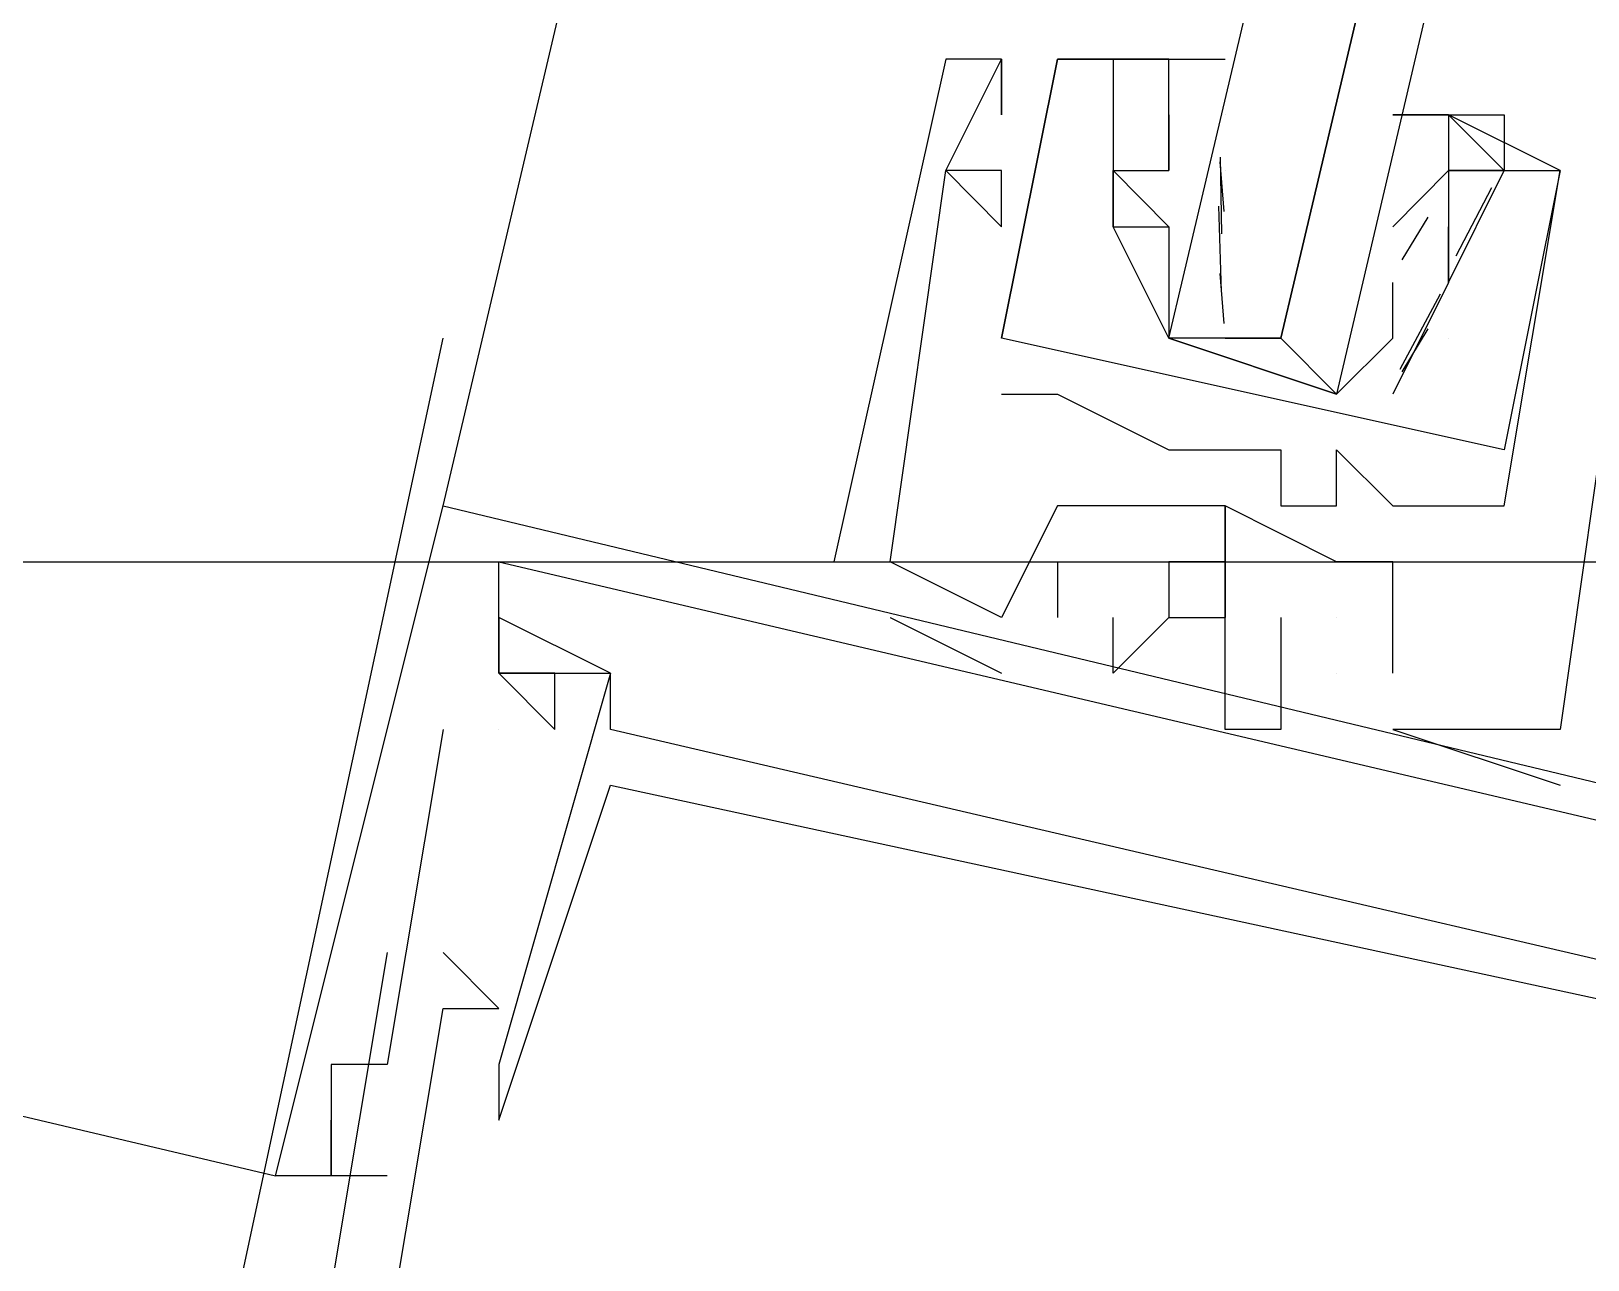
# Model space of a CAD drawing. Header units: feet. Extents: x -84 to 198, y -22 to 181.
# Drawn here: x 119.0217 to 119.3933, y 41.2377 to 41.5311 of the extents above; entities that cross this region are included whole.
import ezdxf

# ---------------------------------------------------------------- set-up
doc = ezdxf.new("R2010")
doc.units = ezdxf.units.FT
doc.layers.add('A-AREA-UNIDAD', color=30, linetype='CONTINUOUS')
doc.layers.add('A-LINEA', color=7, linetype='CONTINUOUS')

msp = doc.modelspace()

# ---------------------------------------------------------------- linework, layer by layer
at = {"layer": 'A-AREA-UNIDAD'}
msp.add_lwpolyline([(73.792, 68.16), (85.6, 65.3689), (85.6, 64.32), (84.608, 60.16), (88.448, 59.2889), (88.48, 59.04), (98.72, 56.64), (98.752, 55.36), (96.16, 44.1956), (102.08, 42.8089), (103.008, 42.8089), (105.232, 42.2756), (105.712, 44.2844), (106, 44.32), (106.352, 45.4044), (106.32, 44.32), (118.96, 41.4044), (119.808, 41.4044), (119.84, 40.32), (119.392, 38.56), (124.512, 37.3156)], dxfattribs=at)
at = {"layer": 'A-LINEA'}
for p, q in [((119.12, 41.4178), (120.88, 48.8978)), ((106.2933, 44.2844), (119.08, 41.2578)), ((119.24, 41.5244), (119.24, 41.5244)), ((119.24, 41.5244), (119.24, 41.5244)), ((119.24, 41.5244), (119.24, 41.5244)), ((119.24, 41.5244), (119.24, 41.5244)), ((119.24, 41.5244), (119.24, 41.5244)), ((119.24, 41.5244), (119.24, 41.5244)), ((119.2533, 41.5244), (119.2533, 41.5244)), ((119.2533, 41.5244), (119.2533, 41.5244)), ((119.2533, 41.5244), (119.2533, 41.5244)), ((119.2533, 41.5244), (119.2533, 41.5244)), ((119.2533, 41.5244), (119.2533, 41.5244)), ((119.2533, 41.5244), (119.2533, 41.5244)), ((119.2533, 41.5244), (119.2533, 41.5244)), ((119.2533, 41.5244), (119.2533, 41.5244)), ((119.2533, 41.5244), (119.2533, 41.5244)), ((119.2533, 41.5244), (119.2533, 41.5244)), ((119.2533, 41.5244), (119.2533, 41.5244)), ((119.2533, 41.5244), (119.2533, 41.5244)), ((119.2667, 41.5244), (119.2667, 41.5244)), ((119.2667, 41.5244), (119.2667, 41.5244)), ((119.2667, 41.5244), (119.2667, 41.5244)), ((119.2667, 41.5244), (119.2667, 41.5244)), ((119.2667, 41.5244), (119.2667, 41.5244)), ((119.2667, 41.5244), (119.2667, 41.5244)), ((119.2667, 41.5244), (119.2667, 41.5244)), ((119.2667, 41.5244), (119.2667, 41.5244)), ((119.28, 41.5244), (119.28, 41.5244)), ((119.28, 41.5244), (119.28, 41.5244)), ((119.28, 41.5244), (119.28, 41.5244)), ((119.28, 41.5244), (119.28, 41.5244)), ((119.2933, 41.5244), (119.2933, 41.5244)), ((119.2933, 41.5244), (119.2933, 41.5244)), ((119.2933, 41.5244), (119.2933, 41.5244)), ((119.2933, 41.5244), (119.2933, 41.5244)), ((119.2533, 41.5111), (119.2533, 41.5111)), ((119.2533, 41.5111), (119.2533, 41.5111)), ((119.2533, 41.5111), (119.2533, 41.5111)), ((119.2533, 41.5111), (119.2533, 41.5111)), ((119.2533, 41.5111), (119.2533, 41.5111)), ((119.2533, 41.5111), (119.2533, 41.5111)), ((119.2933, 41.5111), (119.2933, 41.5111)), ((119.2933, 41.5111), (119.2933, 41.4978)), ((119.2933, 41.5111), (119.2933, 41.5111)), ((119.2933, 41.5111), (119.2933, 41.5111)), ((119.2933, 41.5111), (119.2933, 41.4978)), ((119.2933, 41.5111), (119.2933, 41.5111)), ((119.3067, 41.5111), (119.3067, 41.5111)), ((119.3067, 41.5111), (119.3067, 41.5111)), ((119.36, 41.5111), (119.36, 41.5111)), ((119.36, 41.5111), (119.36, 41.5111)), ((119.36, 41.5111), (119.36, 41.5111)), ((119.36, 41.5111), (119.36, 41.5111)), ((119.3059, 41.4827), (119.3056, 41.501)), ((119.3059, 41.4827), (119.3056, 41.501)), ((119.24, 41.4978), (119.24, 41.4978)), ((119.24, 41.4978), (119.24, 41.4978)), ((119.24, 41.4978), (119.24, 41.4978)), ((119.24, 41.4978), (119.24, 41.4978)), ((119.24, 41.4978), (119.24, 41.4978)), ((119.24, 41.4978), (119.24, 41.4978)), ((119.24, 41.4978), (119.24, 41.4978)), ((119.24, 41.4978), (119.24, 41.4978)), ((119.24, 41.4978), (119.24, 41.4978)), ((119.24, 41.4978), (119.24, 41.4978)), ((119.24, 41.4978), (119.24, 41.4978)), ((119.24, 41.4978), (119.24, 41.4978)), ((119.2533, 41.4978), (119.2533, 41.4978)), ((119.2533, 41.4978), (119.2533, 41.4978)), ((119.2533, 41.4978), (119.2533, 41.4978)), ((119.2533, 41.4978), (119.2533, 41.4978)), ((119.2533, 41.4978), (119.2533, 41.4978)), ((119.2533, 41.4978), (119.2533, 41.4978)), ((119.28, 41.4978), (119.28, 41.4978)), ((119.28, 41.4978), (119.28, 41.4978)), ((119.28, 41.4978), (119.28, 41.4978)), ((119.28, 41.4978), (119.28, 41.4978)), ((119.2933, 41.4978), (119.2933, 41.4978)), ((119.2933, 41.4978), (119.2933, 41.4978)), ((119.2933, 41.4978), (119.2933, 41.4978)), ((119.2933, 41.4978), (119.2933, 41.4978)), ((119.3065, 41.488), (119.3055, 41.4999)), ((119.3065, 41.488), (119.3055, 41.4999)), ((119.3067, 41.4978), (119.3067, 41.4978)), ((119.3067, 41.4978), (119.3067, 41.4978)), ((119.3467, 41.4844), (119.36, 41.4978)), ((119.3467, 41.4844), (119.36, 41.4978)), ((119.36, 41.4978), (119.36, 41.4978)), ((119.36, 41.4978), (119.36, 41.4978)), ((119.36, 41.4978), (119.36, 41.4978)), ((119.36, 41.4978), (119.36, 41.4978)), ((119.36, 41.4978), (119.36, 41.4978)), ((119.36, 41.4978), (119.36, 41.4978)), ((119.3733, 41.4978), (119.3733, 41.4978)), ((119.3733, 41.4978), (119.3733, 41.4978)), ((119.3733, 41.4978), (119.3733, 41.4978)), ((119.3733, 41.4978), (119.3733, 41.4978)), ((119.3867, 41.4978), (119.3867, 41.4978)), ((119.3867, 41.4978), (119.3867, 41.4978)), ((119.3867, 41.4978), (119.3867, 41.4978)), ((119.3867, 41.4978), (119.3867, 41.4978)), ((119.3867, 41.4978), (119.3867, 41.4978)), ((119.3867, 41.4978), (119.3867, 41.4978)), ((119.3867, 41.4978), (119.3867, 41.4978)), ((119.3867, 41.4978), (119.3867, 41.4978)), ((119.3703, 41.4937), (119.3618, 41.4774)), ((119.3703, 41.4937), (119.3618, 41.4774)), ((119.3058, 41.4689), (119.3052, 41.4893)), ((119.3058, 41.4689), (119.3052, 41.4893)), ((119.3551, 41.4867), (119.3489, 41.4765)), ((119.3551, 41.4867), (119.3489, 41.4765)), ((119.2533, 41.4844), (119.2533, 41.4844)), ((119.2533, 41.4844), (119.2533, 41.4844)), ((119.2533, 41.4844), (119.2533, 41.4844)), ((119.2533, 41.4844), (119.2533, 41.4844)), ((119.2533, 41.4844), (119.2533, 41.4844)), ((119.2533, 41.4844), (119.2533, 41.4844)), ((119.28, 41.4844), (119.28, 41.4844)), ((119.28, 41.4844), (119.28, 41.4844)), ((119.28, 41.4844), (119.28, 41.4844)), ((119.28, 41.4844), (119.28, 41.4844)), ((119.3467, 41.4844), (119.3467, 41.4844)), ((119.3467, 41.4844), (119.3467, 41.4844)), ((119.36, 41.4844), (119.36, 41.4844)), ((119.36, 41.4844), (119.36, 41.4844)), ((119.36, 41.4844), (119.36, 41.4844)), ((119.36, 41.4844), (119.36, 41.4844)), ((119.36, 41.4844), (119.36, 41.4844)), ((119.36, 41.4844), (119.36, 41.4844)), ((119.36, 41.4844), (119.36, 41.4844)), ((119.36, 41.4844), (119.36, 41.4844)), ((119.2933, 41.4711), (119.2933, 41.4711)), ((119.2933, 41.4711), (119.2933, 41.4711)), ((119.3065, 41.4613), (119.3055, 41.4732)), ((119.3065, 41.4613), (119.3055, 41.4732)), ((119.36, 41.4711), (119.36, 41.4711)), ((119.36, 41.4711), (119.36, 41.4711)), ((119.36, 41.4711), (119.36, 41.4711)), ((119.36, 41.4711), (119.36, 41.4711)), ((119.36, 41.4711), (119.36, 41.4711)), ((119.36, 41.4711), (119.36, 41.4711)), ((119.36, 41.4711), (119.36, 41.4711)), ((119.36, 41.4711), (119.36, 41.4711)), ((119.36, 41.4711), (119.36, 41.4711)), ((119.36, 41.4711), (119.36, 41.4711)), ((119.36, 41.4711), (119.36, 41.4711)), ((119.36, 41.4711), (119.36, 41.4711)), ((119.358, 41.4683), (119.3484, 41.4503)), ((119.358, 41.4683), (119.3484, 41.4503)), ((119.3551, 41.46), (119.3489, 41.4498)), ((119.3551, 41.46), (119.3489, 41.4498)), ((119.04, 41.0844), (119.12, 41.4578)), ((119.04, 41.0844), (119.12, 41.4578)), ((119.2533, 41.4578), (119.2533, 41.4578)), ((119.2533, 41.4578), (119.2533, 41.4578)), ((119.2533, 41.4578), (119.2533, 41.4578)), ((119.2533, 41.4578), (119.2533, 41.4578)), ((119.2533, 41.4578), (119.2533, 41.4578)), ((119.2533, 41.4578), (119.2533, 41.4578)), ((119.2533, 41.4578), (119.2533, 41.4578)), ((119.2533, 41.4578), (119.2533, 41.4578)), ((119.3067, 41.4578), (119.32, 41.4578)), ((119.3067, 41.4578), (119.32, 41.4578)), ((119.3467, 41.4578), (119.3467, 41.4578)), ((119.3467, 41.4578), (119.3467, 41.4578)), ((119.36, 41.4578), (119.36, 41.4578)), ((119.36, 41.4578), (119.36, 41.4578)), ((119.36, 41.4578), (119.36, 41.4578)), ((119.36, 41.4578), (119.36, 41.4578)), ((119.36, 41.4578), (119.36, 41.4578)), ((119.36, 41.4578), (119.36, 41.4578)), ((119.36, 41.4578), (119.36, 41.4578)), ((119.36, 41.4578), (119.36, 41.4578)), ((119.2533, 41.4444), (119.2533, 41.4444)), ((119.2533, 41.4444), (119.2533, 41.4444)), ((119.2533, 41.4444), (119.2533, 41.4444)), ((119.2533, 41.4444), (119.2533, 41.4444)), ((119.2667, 41.4444), (119.2667, 41.4444)), ((119.2667, 41.4444), (119.2667, 41.4444)), ((119.2667, 41.4444), (119.2667, 41.4444)), ((119.2667, 41.4444), (119.2667, 41.4444)), ((119.2933, 41.4311), (119.2933, 41.4311)), ((119.2933, 41.4311), (119.2933, 41.4311)), ((119.2933, 41.4311), (119.2933, 41.4311)), ((119.2933, 41.4311), (119.2933, 41.4311)), ((119.32, 41.4311), (119.32, 41.4311)), ((119.32, 41.4311), (119.32, 41.4311)), ((119.32, 41.4311), (119.32, 41.4311)), ((119.32, 41.4311), (119.32, 41.4311)), ((119.3333, 41.4311), (119.3333, 41.4311)), ((119.3333, 41.4311), (119.3333, 41.4311)), ((119.3333, 41.4311), (119.3333, 41.4311)), ((119.3333, 41.4311), (119.3333, 41.4311)), ((119.12, 41.4178), (119.12, 41.4178)), ((119.12, 41.4178), (119.12, 41.4178)), ((119.12, 41.4178), (119.12, 41.4178)), ((119.12, 41.4178), (119.12, 41.4178)), ((119.12, 41.4178), (119.12, 41.4178)), ((119.12, 41.4178), (119.12, 41.4178)), ((119.2667, 41.4178), (119.2667, 41.4178)), ((119.2667, 41.4178), (119.2667, 41.4178)), ((119.2667, 41.4178), (119.2667, 41.4178)), ((119.2667, 41.4178), (119.2667, 41.4178)), ((119.2667, 41.4178), (119.2667, 41.4178)), ((119.2667, 41.4178), (119.2667, 41.4178)), ((119.28, 41.4178), (119.28, 41.4178)), ((119.28, 41.4178), (119.28, 41.4178)), ((119.28, 41.4178), (119.28, 41.4178)), ((119.28, 41.4178), (119.28, 41.4178)), ((119.28, 41.4178), (119.28, 41.4178)), ((119.28, 41.4178), (119.28, 41.4178)), ((119.3067, 41.4178), (119.3067, 41.4178)), ((119.3067, 41.4178), (119.3067, 41.4178)), ((119.3067, 41.4178), (119.3067, 41.4178)), ((119.3067, 41.4178), (119.3067, 41.4178)), ((119.3067, 41.4178), (119.3067, 41.4178)), ((119.3067, 41.4178), (119.3067, 41.4178)), ((119.3067, 41.4178), (119.3067, 41.4178)), ((119.3067, 41.4178), (119.3067, 41.4178)), ((119.3067, 41.4178), (119.3067, 41.4178)), ((119.3067, 41.4178), (119.3067, 41.4178)), ((119.3067, 41.4178), (119.3067, 41.4178)), ((119.3067, 41.4178), (119.3067, 41.4178)), ((119.32, 41.4178), (119.32, 41.4178)), ((119.32, 41.4178), (119.32, 41.4178)), ((119.32, 41.4178), (119.32, 41.4178)), ((119.32, 41.4178), (119.32, 41.4178)), ((119.3333, 41.4178), (119.3333, 41.4178)), ((119.3333, 41.4178), (119.3333, 41.4178)), ((119.3333, 41.4178), (119.3333, 41.4178)), ((119.3333, 41.4178), (119.3333, 41.4178)), ((119.3467, 41.4178), (119.3467, 41.4178)), ((119.3467, 41.4178), (119.3467, 41.4178)), ((119.3467, 41.4178), (119.3467, 41.4178)), ((119.3467, 41.4178), (119.3467, 41.4178)), ((119.3733, 41.4178), (119.3733, 41.4178)), ((119.3733, 41.4178), (119.3733, 41.4178)), ((119.3733, 41.4178), (119.3733, 41.4178)), ((119.3733, 41.4178), (119.3733, 41.4178)), ((119.2133, 41.4044), (119.2133, 41.4044)), ((119.2133, 41.4044), (119.2133, 41.4044)), ((119.2133, 41.4044), (119.2133, 41.4044)), ((119.2133, 41.4044), (119.2133, 41.4044)), ((119.2133, 41.4044), (119.2133, 41.4044)), ((119.2133, 41.4044), (119.2133, 41.4044)), ((119.2267, 41.4044), (119.2267, 41.4044)), ((119.2267, 41.4044), (119.2267, 41.4044)), ((119.2267, 41.4044), (119.2267, 41.4044)), ((119.2267, 41.4044), (119.2267, 41.4044)), ((119.2267, 41.4044), (119.2267, 41.4044)), ((119.2267, 41.4044), (119.2267, 41.4044)), ((119.2667, 41.4044), (119.2667, 41.3911)), ((119.2667, 41.4044), (119.2667, 41.4044)), ((119.2667, 41.4044), (119.2667, 41.3911)), ((119.2667, 41.4044), (119.2667, 41.4044)), ((119.2667, 41.4044), (119.2667, 41.3911)), ((119.2667, 41.4044), (119.2667, 41.4044)), ((119.2667, 41.4044), (119.2667, 41.3911)), ((119.2667, 41.4044), (119.2667, 41.4044)), ((119.2667, 41.4044), (119.2667, 41.3911)), ((119.2667, 41.4044), (119.2667, 41.4044)), ((119.2667, 41.4044), (119.2667, 41.3911)), ((119.2667, 41.4044), (119.2667, 41.4044)), ((119.3067, 41.4044), (119.3067, 41.4044)), ((119.3067, 41.4044), (119.3067, 41.4044)), ((119.3067, 41.4044), (119.3067, 41.4044)), ((119.3067, 41.4044), (119.3067, 41.4044)), ((119.3067, 41.4044), (119.3067, 41.4044)), ((119.3067, 41.4044), (119.3067, 41.4044)), ((119.3333, 41.4044), (119.3333, 41.4044)), ((119.3333, 41.4044), (119.3333, 41.4044)), ((119.3333, 41.4044), (119.3333, 41.4044)), ((119.3333, 41.4044), (119.3333, 41.4044)), ((119.3333, 41.4044), (119.3333, 41.4044)), ((119.3333, 41.4044), (119.3333, 41.4044)), ((119.3467, 41.4044), (119.3467, 41.4044)), ((119.3467, 41.4044), (119.3467, 41.4044)), ((119.3467, 41.4044), (119.3467, 41.4044)), ((119.3467, 41.4044), (119.3467, 41.4044)), ((119.3467, 41.4044), (119.3467, 41.4044)), ((119.3467, 41.4044), (119.3467, 41.4044)), ((119.1333, 41.3911), (119.1333, 41.3911)), ((119.1333, 41.3911), (119.1333, 41.3911)), ((119.1333, 41.3911), (119.1333, 41.3911)), ((119.1333, 41.3911), (119.1333, 41.3911)), ((119.1333, 41.3911), (119.1333, 41.3911)), ((119.1333, 41.3911), (119.1333, 41.3911)), ((119.2267, 41.3911), (119.2267, 41.3911)), ((119.2267, 41.3911), (119.2267, 41.3911)), ((119.2267, 41.3911), (119.2267, 41.3911)), ((119.2267, 41.3911), (119.2267, 41.3911)), ((119.2267, 41.3911), (119.2267, 41.3911)), ((119.2267, 41.3911), (119.2267, 41.3911)), ((119.2533, 41.3911), (119.2533, 41.3911)), ((119.2533, 41.3911), (119.2533, 41.3911)), ((119.2533, 41.3911), (119.2533, 41.3911)), ((119.2533, 41.3911), (119.2533, 41.3911)), ((119.2533, 41.3911), (119.2533, 41.3911)), ((119.2533, 41.3911), (119.2533, 41.3911)), ((119.2533, 41.3911), (119.2533, 41.3911)), ((119.2533, 41.3911), (119.2533, 41.3911)), ((119.2533, 41.3911), (119.2533, 41.3911)), ((119.2533, 41.3911), (119.2533, 41.3911)), ((119.2533, 41.3911), (119.2533, 41.3911)), ((119.2533, 41.3911), (119.2533, 41.3911)), ((119.2667, 41.3911), (119.2667, 41.3911)), ((119.2667, 41.3911), (119.2667, 41.3911)), ((119.2667, 41.3911), (119.2667, 41.3911)), ((119.2667, 41.3911), (119.2667, 41.3911)), ((119.2667, 41.3911), (119.2667, 41.3911)), ((119.2667, 41.3911), (119.2667, 41.3911)), ((119.28, 41.3911), (119.28, 41.3911)), ((119.28, 41.3911), (119.28, 41.3911)), ((119.28, 41.3911), (119.28, 41.3911)), ((119.28, 41.3911), (119.28, 41.3911)), ((119.28, 41.3911), (119.28, 41.3911)), ((119.28, 41.3911), (119.28, 41.3911)), ((119.2933, 41.3911), (119.2933, 41.3911)), ((119.2933, 41.3911), (119.2933, 41.3911)), ((119.2933, 41.3911), (119.2933, 41.3911)), ((119.2933, 41.3911), (119.2933, 41.3911)), ((119.2933, 41.3911), (119.2933, 41.3911)), ((119.2933, 41.3911), (119.2933, 41.3911)), ((119.3067, 41.3911), (119.3067, 41.3911)), ((119.3067, 41.3911), (119.3067, 41.3911)), ((119.3067, 41.3911), (119.3067, 41.3911)), ((119.3067, 41.3911), (119.3067, 41.3911)), ((119.3067, 41.3911), (119.3067, 41.3911)), ((119.3067, 41.3911), (119.3067, 41.3911)), ((119.32, 41.3911), (119.32, 41.3911)), ((119.32, 41.3911), (119.32, 41.3911)), ((119.32, 41.3911), (119.32, 41.3911)), ((119.32, 41.3911), (119.32, 41.3911)), ((119.32, 41.3911), (119.32, 41.3911)), ((119.32, 41.3911), (119.32, 41.3911)), ((119.3333, 41.3911), (119.3333, 41.3911)), ((119.3333, 41.3911), (119.3333, 41.3911)), ((119.3333, 41.3911), (119.3333, 41.3911)), ((119.3333, 41.3911), (119.3333, 41.3911)), ((119.3333, 41.3911), (119.3333, 41.3911)), ((119.3333, 41.3911), (119.3333, 41.3911)), ((119.1333, 41.3778), (119.1333, 41.3778)), ((119.1333, 41.3778), (119.1333, 41.3778)), ((119.1333, 41.3778), (119.1333, 41.3778)), ((119.1333, 41.3778), (119.1333, 41.3778)), ((119.1333, 41.3778), (119.1333, 41.3778)), ((119.1333, 41.3778), (119.1333, 41.3778)), ((119.1333, 41.3778), (119.1333, 41.3778)), ((119.1333, 41.3778), (119.1333, 41.3778)), ((119.1333, 41.3778), (119.1333, 41.3778)), ((119.1333, 41.3778), (119.1333, 41.3778)), ((119.1333, 41.3778), (119.1333, 41.3778)), ((119.1333, 41.3778), (119.1333, 41.3778)), ((119.1333, 41.3778), (119.1333, 41.3778)), ((119.1333, 41.3778), (119.1333, 41.3778)), ((119.1333, 41.3778), (119.1333, 41.3778)), ((119.1333, 41.3778), (119.1333, 41.3778)), ((119.1333, 41.3778), (119.1333, 41.3778)), ((119.1333, 41.3778), (119.1333, 41.3778)), ((119.1467, 41.3778), (119.1467, 41.3778)), ((119.1467, 41.3778), (119.1467, 41.3778)), ((119.1467, 41.3778), (119.1467, 41.3778)), ((119.1467, 41.3778), (119.1467, 41.3778)), ((119.1467, 41.3778), (119.1467, 41.3778)), ((119.1467, 41.3778), (119.1467, 41.3778)), ((119.16, 41.3778), (119.16, 41.3778)), ((119.16, 41.3778), (119.16, 41.3778)), ((119.16, 41.3778), (119.16, 41.3778)), ((119.16, 41.3778), (119.16, 41.3778)), ((119.16, 41.3778), (119.16, 41.3778)), ((119.16, 41.3778), (119.16, 41.3778)), ((119.16, 41.3778), (119.16, 41.3778)), ((119.16, 41.3778), (119.16, 41.3778)), ((119.16, 41.3778), (119.16, 41.3778)), ((119.16, 41.3778), (119.16, 41.3778)), ((119.16, 41.3778), (119.16, 41.3778)), ((119.16, 41.3778), (119.16, 41.3778)), ((119.2533, 41.3778), (119.2533, 41.3778)), ((119.2533, 41.3778), (119.2533, 41.3778)), ((119.2533, 41.3778), (119.2533, 41.3778)), ((119.2533, 41.3778), (119.2533, 41.3778)), ((119.2533, 41.3778), (119.2533, 41.3778)), ((119.2533, 41.3778), (119.2533, 41.3778)), ((119.28, 41.3778), (119.28, 41.3778)), ((119.28, 41.3778), (119.28, 41.3778)), ((119.28, 41.3778), (119.28, 41.3778)), ((119.28, 41.3778), (119.28, 41.3778)), ((119.28, 41.3778), (119.28, 41.3778)), ((119.28, 41.3778), (119.28, 41.3778)), ((119.3067, 41.3778), (119.3067, 41.3778)), ((119.3067, 41.3778), (119.3067, 41.3778)), ((119.3067, 41.3778), (119.3067, 41.3778)), ((119.3067, 41.3778), (119.3067, 41.3778)), ((119.3067, 41.3778), (119.3067, 41.3778)), ((119.3067, 41.3778), (119.3067, 41.3778)), ((119.3333, 41.3778), (119.3333, 41.3778)), ((119.3333, 41.3778), (119.3333, 41.3778)), ((119.3333, 41.3778), (119.3333, 41.3778)), ((119.3333, 41.3778), (119.3333, 41.3778)), ((119.3333, 41.3778), (119.3333, 41.3778)), ((119.3333, 41.3778), (119.3333, 41.3778)), ((119.3333, 41.3778), (119.3333, 41.3778)), ((119.3333, 41.3778), (119.3333, 41.3778)), ((119.3333, 41.3778), (119.3333, 41.3778)), ((119.3333, 41.3778), (119.3333, 41.3778)), ((119.3333, 41.3778), (119.3333, 41.3778)), ((119.3333, 41.3778), (119.3333, 41.3778)), ((119.3467, 41.3778), (119.3467, 41.3778)), ((119.3467, 41.3778), (119.3467, 41.3778)), ((119.3467, 41.3778), (119.3467, 41.3778)), ((119.3467, 41.3778), (119.3467, 41.3778)), ((119.3467, 41.3778), (119.3467, 41.3778)), ((119.3467, 41.3778), (119.3467, 41.3778)), ((119.12, 41.3644), (119.12, 41.3644)), ((119.12, 41.3644), (119.12, 41.3644)), ((119.12, 41.3644), (119.12, 41.3644)), ((119.12, 41.3644), (119.12, 41.3644)), ((119.12, 41.3644), (119.12, 41.3644)), ((119.12, 41.3644), (119.12, 41.3644)), ((119.1333, 41.3644), (119.1333, 41.3644)), ((119.1333, 41.3644), (119.1333, 41.3644)), ((119.1333, 41.3644), (119.1333, 41.3644)), ((119.1333, 41.3644), (119.1333, 41.3644)), ((119.1333, 41.3644), (119.1333, 41.3644)), ((119.1333, 41.3644), (119.1333, 41.3644)), ((119.1467, 41.3644), (119.1467, 41.3644)), ((119.1467, 41.3644), (119.1467, 41.3644)), ((119.1467, 41.3644), (119.1467, 41.3644)), ((119.1467, 41.3644), (119.1467, 41.3644)), ((119.1467, 41.3644), (119.1467, 41.3644)), ((119.1467, 41.3644), (119.1467, 41.3644)), ((119.16, 41.3644), (119.16, 41.3644)), ((119.16, 41.3644), (119.16, 41.3644)), ((119.16, 41.3644), (119.16, 41.3644)), ((119.16, 41.3644), (119.16, 41.3644)), ((119.16, 41.3644), (119.16, 41.3644)), ((119.16, 41.3644), (119.16, 41.3644)), ((119.3067, 41.3644), (119.3067, 41.3644)), ((119.3067, 41.3644), (119.3067, 41.3644)), ((119.3067, 41.3644), (119.3067, 41.3644)), ((119.3067, 41.3644), (119.3067, 41.3644)), ((119.3067, 41.3644), (119.3067, 41.3644)), ((119.3067, 41.3644), (119.3067, 41.3644)), ((119.32, 41.3644), (119.32, 41.3644)), ((119.32, 41.3644), (119.32, 41.3644)), ((119.32, 41.3644), (119.32, 41.3644)), ((119.32, 41.3644), (119.32, 41.3644)), ((119.32, 41.3644), (119.32, 41.3644)), ((119.32, 41.3644), (119.32, 41.3644)), ((119.3467, 41.3644), (119.3467, 41.3644)), ((119.3467, 41.3644), (119.3467, 41.3644)), ((119.3467, 41.3644), (119.3467, 41.3644)), ((119.3467, 41.3644), (119.3467, 41.3644)), ((119.3467, 41.3644), (119.3467, 41.3644)), ((119.3467, 41.3644), (119.3467, 41.3644)), ((119.3467, 41.3644), (119.3467, 41.3644)), ((119.3467, 41.3644), (119.3467, 41.3644)), ((119.3467, 41.3644), (119.3467, 41.3644)), ((119.3467, 41.3644), (119.3467, 41.3644)), ((119.3467, 41.3644), (119.3467, 41.3644)), ((119.3467, 41.3644), (119.3467, 41.3644)), ((119.3867, 41.3644), (119.3867, 41.3644)), ((119.3867, 41.3644), (119.3867, 41.3644)), ((119.3867, 41.3644), (119.3867, 41.3644)), ((119.3867, 41.3644), (119.3867, 41.3644)), ((119.3867, 41.3644), (119.3867, 41.3644)), ((119.3867, 41.3644), (119.3867, 41.3644)), ((119.3867, 41.3644), (119.3867, 41.3644)), ((119.3867, 41.3644), (119.3867, 41.3644)), ((119.3867, 41.3644), (119.3867, 41.3644)), ((119.3867, 41.3644), (119.3867, 41.3644)), ((119.3867, 41.3644), (119.3867, 41.3644)), ((119.3867, 41.3644), (119.3867, 41.3644)), ((119.16, 41.3511), (119.16, 41.3511)), ((119.16, 41.3511), (119.16, 41.3511)), ((119.16, 41.3511), (119.16, 41.3511)), ((119.16, 41.3511), (119.16, 41.3511)), ((119.16, 41.3511), (119.16, 41.3511)), ((119.16, 41.3511), (119.16, 41.3511)), ((119.3867, 41.3511), (119.3867, 41.3511)), ((119.3867, 41.3511), (119.3867, 41.3511)), ((119.3867, 41.3511), (119.3867, 41.3511)), ((119.3867, 41.3511), (119.3867, 41.3511)), ((119.3867, 41.3511), (119.3867, 41.3511)), ((119.3867, 41.3511), (119.3867, 41.3511)), ((119.1067, 41.3111), (119.1067, 41.3111)), ((119.1067, 41.3111), (119.1067, 41.3111)), ((119.1067, 41.3111), (119.1067, 41.3111)), ((119.1067, 41.3111), (119.1067, 41.3111)), ((119.1067, 41.3111), (119.1067, 41.3111)), ((119.1067, 41.3111), (119.1067, 41.3111)), ((119.12, 41.3111), (119.12, 41.3111)), ((119.12, 41.3111), (119.12, 41.3111)), ((119.12, 41.3111), (119.12, 41.3111)), ((119.12, 41.3111), (119.12, 41.3111)), ((119.12, 41.3111), (119.12, 41.3111)), ((119.12, 41.3111), (119.12, 41.3111)), ((119.12, 41.2978), (119.12, 41.2978)), ((119.12, 41.2978), (119.12, 41.2978)), ((119.12, 41.2978), (119.12, 41.2978)), ((119.12, 41.2978), (119.12, 41.2978)), ((119.12, 41.2978), (119.12, 41.2978)), ((119.12, 41.2978), (119.12, 41.2978)), ((119.1333, 41.2978), (119.1333, 41.2978)), ((119.1333, 41.2978), (119.1333, 41.2978)), ((119.1333, 41.2978), (119.1333, 41.2978)), ((119.1333, 41.2978), (119.1333, 41.2978)), ((119.1333, 41.2978), (119.1333, 41.2978)), ((119.1333, 41.2978), (119.1333, 41.2978)), ((119.0933, 41.2844), (119.0933, 41.2844)), ((119.0933, 41.2844), (119.0933, 41.2844)), ((119.0933, 41.2844), (119.0933, 41.2844)), ((119.0933, 41.2844), (119.0933, 41.2844)), ((119.0933, 41.2844), (119.0933, 41.2844)), ((119.0933, 41.2844), (119.0933, 41.2844)), ((119.1067, 41.2844), (119.1067, 41.2844)), ((119.1067, 41.2844), (119.1067, 41.2844)), ((119.1067, 41.2844), (119.1067, 41.2844)), ((119.1067, 41.2844), (119.1067, 41.2844)), ((119.1067, 41.2844), (119.1067, 41.2844)), ((119.1067, 41.2844), (119.1067, 41.2844)), ((119.1333, 41.2844), (119.1333, 41.2844)), ((119.1333, 41.2844), (119.1333, 41.2844)), ((119.1333, 41.2844), (119.1333, 41.2844)), ((119.1333, 41.2844), (119.1333, 41.2844)), ((119.1333, 41.2844), (119.1333, 41.2844)), ((119.1333, 41.2844), (119.1333, 41.2844)), ((119.0933, 41.2711), (119.0933, 41.2711)), ((119.0933, 41.2711), (119.0933, 41.2711)), ((119.0933, 41.2711), (119.0933, 41.2711)), ((119.0933, 41.2711), (119.0933, 41.2711)), ((119.0933, 41.2711), (119.0933, 41.2711)), ((119.0933, 41.2711), (119.0933, 41.2711)), ((119.1333, 41.2711), (119.1333, 41.2711)), ((119.1333, 41.2711), (119.1333, 41.2711)), ((119.1333, 41.2711), (119.1333, 41.2711)), ((119.1333, 41.2711), (119.1333, 41.2711)), ((119.1333, 41.2711), (119.1333, 41.2711)), ((119.1333, 41.2711), (119.1333, 41.2711)), ((119.08, 41.2578), (119.08, 41.2578)), ((119.08, 41.2578), (119.08, 41.2578)), ((119.08, 41.2578), (119.08, 41.2578)), ((119.08, 41.2578), (119.08, 41.2578)), ((119.08, 41.2578), (119.08, 41.2578)), ((119.08, 41.2578), (119.08, 41.2578)), ((119.0933, 41.2578), (119.0933, 41.2578)), ((119.0933, 41.2578), (119.0933, 41.2578)), ((119.0933, 41.2578), (119.0933, 41.2578)), ((119.0933, 41.2578), (119.0933, 41.2578)), ((119.0933, 41.2578), (119.0933, 41.2578)), ((119.0933, 41.2578), (119.0933, 41.2578)), ((119.0933, 41.2578), (119.0933, 41.2578)), ((119.0933, 41.2578), (119.0933, 41.2578)), ((119.0933, 41.2578), (119.0933, 41.2578)), ((119.0933, 41.2578), (119.0933, 41.2578)), ((119.0933, 41.2578), (119.0933, 41.2578)), ((119.0933, 41.2578), (119.0933, 41.2578)), ((119.1067, 41.2578), (119.1067, 41.2578)), ((119.1067, 41.2578), (119.1067, 41.2578)), ((119.1067, 41.2578), (119.1067, 41.2578)), ((119.1067, 41.2578), (119.1067, 41.2578)), ((119.1067, 41.2578), (119.1067, 41.2578)), ((119.1067, 41.2578), (119.1067, 41.2578))]:
    msp.add_line(p, q, dxfattribs=at)
for points in [[(119.7333, 43.1511), (119.3333, 41.4444), (119.32, 41.4578), (119.72, 43.1511), (119.32, 41.4578), (119.3067, 41.4578), (119.2933, 41.4578), (119.6933, 43.1511)], [(119.7333, 43.1511), (119.3333, 41.4444), (119.32, 41.4578), (119.72, 43.1511), (119.32, 41.4578), (119.3067, 41.4578), (119.2933, 41.4578), (119.6933, 43.1511)], [(114.32, 39.9911), (114.8533, 42.2578), (119.08, 41.2578)], [(114.32, 39.9911), (114.8533, 42.2578), (119.08, 41.2578)], [(119.3467, 41.3778), (119.3467, 41.4044), (119.3333, 41.4044), (119.3067, 41.4178), (119.3067, 41.4044), (119.3067, 41.4178), (119.28, 41.4178), (119.2667, 41.4178), (119.2533, 41.3911), (119.2267, 41.4044), (119.24, 41.4978), (119.2533, 41.4844), (119.2533, 41.4978), (119.24, 41.4978), (119.2533, 41.5244), (119.2533, 41.5111), (119.2533, 41.5244), (119.24, 41.5244), (119.2133, 41.4044)], [(119.3467, 41.3778), (119.3467, 41.4044), (119.3333, 41.4044), (119.3067, 41.4178), (119.3067, 41.4044), (119.3067, 41.4178), (119.28, 41.4178), (119.2667, 41.4178), (119.2533, 41.3911), (119.2267, 41.4044), (119.24, 41.4978), (119.2533, 41.4844), (119.2533, 41.4978), (119.24, 41.4978), (119.2533, 41.5244), (119.2533, 41.5111), (119.2533, 41.5244), (119.24, 41.5244), (119.2133, 41.4044)], [(119.3467, 41.3778), (119.3467, 41.4044), (119.3333, 41.4044), (119.3067, 41.4178), (119.3067, 41.4044), (119.3067, 41.4178), (119.28, 41.4178), (119.2667, 41.4178), (119.2533, 41.3911), (119.2267, 41.4044), (119.24, 41.4978), (119.2533, 41.4844), (119.2533, 41.4978), (119.24, 41.4978), (119.2533, 41.5244), (119.2533, 41.5111), (119.2533, 41.5244), (119.24, 41.5244), (119.2133, 41.4044)], [(119.3467, 41.3778), (119.3467, 41.4044), (119.3333, 41.4044), (119.3067, 41.4178), (119.3067, 41.4044), (119.3067, 41.4178), (119.28, 41.4178), (119.2667, 41.4178), (119.2533, 41.3911), (119.2267, 41.4044), (119.24, 41.4978), (119.2533, 41.4844), (119.2533, 41.4978), (119.24, 41.4978), (119.2533, 41.5244), (119.2533, 41.5111), (119.2533, 41.5244), (119.24, 41.5244), (119.2133, 41.4044)], [(119.3467, 41.3778), (119.3467, 41.4044), (119.3333, 41.4044), (119.3067, 41.4178), (119.3067, 41.4044), (119.3067, 41.4178), (119.28, 41.4178), (119.2667, 41.4178), (119.2533, 41.3911), (119.2267, 41.4044), (119.24, 41.4978), (119.2533, 41.4844), (119.2533, 41.4978), (119.24, 41.4978), (119.2533, 41.5244), (119.2533, 41.5111), (119.2533, 41.5244), (119.24, 41.5244), (119.2133, 41.4044)], [(119.3467, 41.3778), (119.3467, 41.4044), (119.3333, 41.4044), (119.3067, 41.4178), (119.3067, 41.4044), (119.3067, 41.4178), (119.28, 41.4178), (119.2667, 41.4178), (119.2533, 41.3911), (119.2267, 41.4044), (119.24, 41.4978), (119.2533, 41.4844), (119.2533, 41.4978), (119.24, 41.4978), (119.2533, 41.5244), (119.2533, 41.5111), (119.2533, 41.5244), (119.24, 41.5244), (119.2133, 41.4044)], [(119.3733, 41.4311), (119.2533, 41.4578), (119.2667, 41.5244), (119.28, 41.5244), (119.28, 41.4844), (119.28, 41.4978), (119.2933, 41.4978)], [(119.2933, 41.5244), (119.2667, 41.5244), (119.2533, 41.4578)], [(119.3733, 41.4311), (119.2533, 41.4578), (119.2667, 41.5244), (119.28, 41.5244), (119.28, 41.4844), (119.28, 41.4978), (119.2933, 41.4978)], [(119.2933, 41.5244), (119.2667, 41.5244), (119.2533, 41.4578)], [(119.3733, 41.4311), (119.2533, 41.4578), (119.2667, 41.5244), (119.28, 41.5244), (119.28, 41.4844), (119.28, 41.4978), (119.2933, 41.4978)], [(119.2933, 41.5244), (119.2667, 41.5244), (119.2533, 41.4578)], [(119.3733, 41.4311), (119.2533, 41.4578), (119.2667, 41.5244), (119.28, 41.5244), (119.28, 41.4844), (119.28, 41.4978), (119.2933, 41.4978)], [(119.2933, 41.5244), (119.2667, 41.5244), (119.2533, 41.4578)], [(119.3333, 41.4444), (119.2933, 41.4578), (119.28, 41.4844), (119.2933, 41.4844), (119.28, 41.4978), (119.2933, 41.4978), (119.2933, 41.5111), (119.2933, 41.5244), (119.28, 41.5244), (119.3067, 41.5244)], [(119.3333, 41.4444), (119.2933, 41.4578), (119.28, 41.4844), (119.2933, 41.4844), (119.28, 41.4978), (119.2933, 41.4978), (119.2933, 41.5111), (119.2933, 41.5244), (119.28, 41.5244), (119.3067, 41.5244)], [(119.2533, 41.4444), (119.2667, 41.4444), (119.2933, 41.4311), (119.32, 41.4311), (119.32, 41.4178), (119.3333, 41.4178), (119.3333, 41.4311), (119.3467, 41.4178), (119.3733, 41.4178), (119.3867, 41.4978), (119.36, 41.5111), (119.36, 41.4978), (119.36, 41.4978)], [(119.2533, 41.4444), (119.2667, 41.4444), (119.2933, 41.4311), (119.32, 41.4311), (119.32, 41.4178), (119.3333, 41.4178), (119.3333, 41.4311), (119.3467, 41.4178), (119.3733, 41.4178), (119.3867, 41.4978), (119.36, 41.5111), (119.36, 41.4978), (119.36, 41.4978)], [(119.2533, 41.4444), (119.2667, 41.4444), (119.2933, 41.4311), (119.32, 41.4311), (119.32, 41.4178), (119.3333, 41.4178), (119.3333, 41.4311), (119.3467, 41.4178), (119.3733, 41.4178), (119.3867, 41.4978), (119.36, 41.5111), (119.36, 41.4978), (119.36, 41.4978)], [(119.2533, 41.4444), (119.2667, 41.4444), (119.2933, 41.4311), (119.32, 41.4311), (119.32, 41.4178), (119.3333, 41.4178), (119.3333, 41.4311), (119.3467, 41.4178), (119.3733, 41.4178), (119.3867, 41.4978), (119.36, 41.5111), (119.36, 41.4978), (119.36, 41.4978)], [(119.36, 41.5111), (119.3467, 41.5111), (119.36, 41.5111), (119.3733, 41.5111), (119.3733, 41.4978), (119.36, 41.5111), (119.36, 41.4978), (119.3733, 41.4978), (119.36, 41.4978), (119.36, 41.4711), (119.3467, 41.4444)], [(119.36, 41.5111), (119.3467, 41.5111), (119.36, 41.5111), (119.3733, 41.5111), (119.3733, 41.4978), (119.36, 41.5111), (119.36, 41.4978), (119.3733, 41.4978), (119.36, 41.4978), (119.36, 41.4711), (119.3467, 41.4444)], [(119.36, 41.4711), (119.3733, 41.4978), (119.3867, 41.4978), (119.3733, 41.4311)], [(119.36, 41.4711), (119.3733, 41.4978), (119.3867, 41.4978), (119.3733, 41.4311)], [(119.36, 41.4711), (119.3733, 41.4978), (119.3867, 41.4978), (119.3733, 41.4311)], [(119.36, 41.4711), (119.3733, 41.4978), (119.3867, 41.4978), (119.3733, 41.4311)], [(119.2933, 41.4844), (119.2933, 41.4711), (119.2933, 41.4578), (119.3333, 41.4444), (119.3467, 41.4578), (119.3467, 41.4711)], [(119.2933, 41.4844), (119.2933, 41.4711), (119.2933, 41.4578), (119.3333, 41.4444), (119.3467, 41.4578), (119.3467, 41.4711)], [(119.6133, 41.4444), (119.4, 41.4844), (119.4133, 41.4844), (119.4, 41.4578), (119.4, 41.4711), (119.4, 41.4578), (119.3867, 41.3644), (119.3467, 41.3644)], [(119.6133, 41.4444), (119.4, 41.4844), (119.4133, 41.4844), (119.4, 41.4578), (119.4, 41.4711), (119.4, 41.4578), (119.3867, 41.3644), (119.3467, 41.3644)], [(119.6133, 41.4444), (119.4, 41.4844), (119.4133, 41.4844), (119.4, 41.4578), (119.4, 41.4711), (119.4, 41.4578), (119.3867, 41.3644), (119.3467, 41.3644)], [(119.6133, 41.4444), (119.4, 41.4844), (119.4133, 41.4844), (119.4, 41.4578), (119.4, 41.4711), (119.4, 41.4578), (119.3867, 41.3644), (119.3467, 41.3644)], [(119.6133, 41.4444), (119.4, 41.4844), (119.4133, 41.4844), (119.4, 41.4578), (119.4, 41.4711), (119.4, 41.4578), (119.3867, 41.3644), (119.3467, 41.3644)], [(119.6133, 41.4444), (119.4, 41.4844), (119.4133, 41.4844), (119.4, 41.4578), (119.4, 41.4711), (119.4, 41.4578), (119.3867, 41.3644), (119.3467, 41.3644)], [(119.36, 41.4844), (119.36, 41.4711), (119.36, 41.4844), (119.36, 41.4711)], [(119.36, 41.4844), (119.36, 41.4711), (119.36, 41.4844), (119.36, 41.4711)], [(119.36, 41.4844), (119.36, 41.4711), (119.36, 41.4844), (119.36, 41.4711)], [(119.36, 41.4844), (119.36, 41.4711), (119.36, 41.4844), (119.36, 41.4711)], [(119.1067, 41.2578), (119.0933, 41.2578), (119.08, 41.2578), (119.12, 41.4178), (119.7867, 41.2578), (119.7867, 41.2444), (119.7867, 41.2578)], [(119.1067, 41.2578), (119.0933, 41.2578), (119.08, 41.2578), (119.12, 41.4178), (119.7867, 41.2578), (119.7867, 41.2444), (119.7867, 41.2578)], [(119.1067, 41.2578), (119.0933, 41.2578), (119.08, 41.2578), (119.12, 41.4178), (119.7867, 41.2578), (119.7867, 41.2444), (119.7867, 41.2578)], [(119.1067, 41.2578), (119.0933, 41.2578), (119.08, 41.2578), (119.12, 41.4178), (119.7867, 41.2578), (119.7867, 41.2444), (119.7867, 41.2578)], [(119.1067, 41.2578), (119.0933, 41.2578), (119.08, 41.2578), (119.12, 41.4178), (119.7867, 41.2578), (119.7867, 41.2444), (119.7867, 41.2578)], [(119.1067, 41.2578), (119.0933, 41.2578), (119.08, 41.2578), (119.12, 41.4178), (119.7867, 41.2578), (119.7867, 41.2444), (119.7867, 41.2578)], [(119.1333, 41.4044), (119.5867, 41.2978), (119.5733, 41.2711), (119.5867, 41.2578)], [(119.1333, 41.3778), (119.1467, 41.3644), (119.1467, 41.3778), (119.1333, 41.3778), (119.1333, 41.4044)], [(119.1333, 41.4044), (119.5867, 41.2978), (119.5733, 41.2711), (119.5867, 41.2578)], [(119.1333, 41.3778), (119.1467, 41.3644), (119.1467, 41.3778), (119.1333, 41.3778), (119.1333, 41.4044)], [(119.1333, 41.4044), (119.5867, 41.2978), (119.5733, 41.2711), (119.5867, 41.2578)], [(119.1333, 41.3778), (119.1467, 41.3644), (119.1467, 41.3778), (119.1333, 41.3778), (119.1333, 41.4044)], [(119.1333, 41.4044), (119.5867, 41.2978), (119.5733, 41.2711), (119.5867, 41.2578)], [(119.1333, 41.3778), (119.1467, 41.3644), (119.1467, 41.3778), (119.1333, 41.3778), (119.1333, 41.4044)], [(119.1333, 41.4044), (119.5867, 41.2978), (119.5733, 41.2711), (119.5867, 41.2578)], [(119.1333, 41.3778), (119.1467, 41.3644), (119.1467, 41.3778), (119.1333, 41.3778), (119.1333, 41.4044)], [(119.1333, 41.4044), (119.5867, 41.2978), (119.5733, 41.2711), (119.5867, 41.2578)], [(119.1333, 41.3778), (119.1467, 41.3644), (119.1467, 41.3778), (119.1333, 41.3778), (119.1333, 41.4044)], [(119.3067, 41.4044), (119.2933, 41.4044), (119.2933, 41.3911), (119.3067, 41.3911), (119.3067, 41.4044), (119.2933, 41.4044), (119.2933, 41.3911), (119.3067, 41.3911), (119.3067, 41.4044), (119.3067, 41.3911)], [(119.3067, 41.4044), (119.2933, 41.4044), (119.2933, 41.3911), (119.3067, 41.3911), (119.3067, 41.4044), (119.2933, 41.4044), (119.2933, 41.3911), (119.3067, 41.3911), (119.3067, 41.4044), (119.3067, 41.3911)], [(119.3067, 41.4044), (119.2933, 41.4044), (119.2933, 41.3911), (119.3067, 41.3911), (119.3067, 41.4044), (119.2933, 41.4044), (119.2933, 41.3911), (119.3067, 41.3911), (119.3067, 41.4044), (119.3067, 41.3911)], [(119.3067, 41.4044), (119.2933, 41.4044), (119.2933, 41.3911), (119.3067, 41.3911), (119.3067, 41.4044), (119.2933, 41.4044), (119.2933, 41.3911), (119.3067, 41.3911), (119.3067, 41.4044), (119.3067, 41.3911)], [(119.3067, 41.4044), (119.2933, 41.4044), (119.2933, 41.3911), (119.3067, 41.3911), (119.3067, 41.4044), (119.2933, 41.4044), (119.2933, 41.3911), (119.3067, 41.3911), (119.3067, 41.4044), (119.3067, 41.3911)], [(119.3067, 41.4044), (119.2933, 41.4044), (119.2933, 41.3911), (119.3067, 41.3911), (119.3067, 41.4044), (119.2933, 41.4044), (119.2933, 41.3911), (119.3067, 41.3911), (119.3067, 41.4044), (119.3067, 41.3911)], [(119.6667, 41.2711), (119.6667, 41.2444), (119.5733, 41.2711), (119.5733, 41.2844), (119.56, 41.2844), (119.56, 41.2711), (119.16, 41.3644), (119.16, 41.3778), (119.1333, 41.3911), (119.1333, 41.3778), (119.16, 41.3778), (119.1333, 41.2844), (119.1333, 41.2711), (119.16, 41.3511), (119.6533, 41.2444)], [(119.6667, 41.2711), (119.6667, 41.2444), (119.5733, 41.2711), (119.5733, 41.2844), (119.56, 41.2844), (119.56, 41.2711), (119.16, 41.3644), (119.16, 41.3778), (119.1333, 41.3911), (119.1333, 41.3778), (119.16, 41.3778), (119.1333, 41.2844), (119.1333, 41.2711), (119.16, 41.3511), (119.6533, 41.2444)], [(119.6667, 41.2711), (119.6667, 41.2444), (119.5733, 41.2711), (119.5733, 41.2844), (119.56, 41.2844), (119.56, 41.2711), (119.16, 41.3644), (119.16, 41.3778), (119.1333, 41.3911), (119.1333, 41.3778), (119.16, 41.3778), (119.1333, 41.2844), (119.1333, 41.2711), (119.16, 41.3511), (119.6533, 41.2444)], [(119.6667, 41.2711), (119.6667, 41.2444), (119.5733, 41.2711), (119.5733, 41.2844), (119.56, 41.2844), (119.56, 41.2711), (119.16, 41.3644), (119.16, 41.3778), (119.1333, 41.3911), (119.1333, 41.3778), (119.16, 41.3778), (119.1333, 41.2844), (119.1333, 41.2711), (119.16, 41.3511), (119.6533, 41.2444)], [(119.6667, 41.2711), (119.6667, 41.2444), (119.5733, 41.2711), (119.5733, 41.2844), (119.56, 41.2844), (119.56, 41.2711), (119.16, 41.3644), (119.16, 41.3778), (119.1333, 41.3911), (119.1333, 41.3778), (119.16, 41.3778), (119.1333, 41.2844), (119.1333, 41.2711), (119.16, 41.3511), (119.6533, 41.2444)], [(119.6667, 41.2711), (119.6667, 41.2444), (119.5733, 41.2711), (119.5733, 41.2844), (119.56, 41.2844), (119.56, 41.2711), (119.16, 41.3644), (119.16, 41.3778), (119.1333, 41.3911), (119.1333, 41.3778), (119.16, 41.3778), (119.1333, 41.2844), (119.1333, 41.2711), (119.16, 41.3511), (119.6533, 41.2444)], [(119.2267, 41.3911), (119.2267, 41.3911), (119.2533, 41.3778)], [(119.2267, 41.3911), (119.2267, 41.3911), (119.2533, 41.3778)], [(119.2267, 41.3911), (119.2267, 41.3911), (119.2533, 41.3778)], [(119.2267, 41.3911), (119.2267, 41.3911), (119.2533, 41.3778)], [(119.2267, 41.3911), (119.2267, 41.3911), (119.2533, 41.3778)], [(119.2267, 41.3911), (119.2267, 41.3911), (119.2533, 41.3778)], [(119.2933, 41.3911), (119.28, 41.3778), (119.28, 41.3911), (119.28, 41.3911)], [(119.2933, 41.3911), (119.28, 41.3778), (119.28, 41.3911), (119.28, 41.3911)], [(119.2933, 41.3911), (119.28, 41.3778), (119.28, 41.3911), (119.28, 41.3911)], [(119.2933, 41.3911), (119.28, 41.3778), (119.28, 41.3911), (119.28, 41.3911)], [(119.2933, 41.3911), (119.28, 41.3778), (119.28, 41.3911), (119.28, 41.3911)], [(119.2933, 41.3911), (119.28, 41.3778), (119.28, 41.3911), (119.28, 41.3911)], [(119.32, 41.3911), (119.32, 41.3644), (119.3067, 41.3644), (119.3067, 41.3778), (119.3067, 41.3911), (119.3067, 41.3911)], [(119.32, 41.3911), (119.32, 41.3644), (119.3067, 41.3644), (119.3067, 41.3778), (119.3067, 41.3911), (119.3067, 41.3911)], [(119.32, 41.3911), (119.32, 41.3644), (119.3067, 41.3644), (119.3067, 41.3778), (119.3067, 41.3911), (119.3067, 41.3911)], [(119.32, 41.3911), (119.32, 41.3644), (119.3067, 41.3644), (119.3067, 41.3778), (119.3067, 41.3911), (119.3067, 41.3911)], [(119.32, 41.3911), (119.32, 41.3644), (119.3067, 41.3644), (119.3067, 41.3778), (119.3067, 41.3911), (119.3067, 41.3911)], [(119.32, 41.3911), (119.32, 41.3644), (119.3067, 41.3644), (119.3067, 41.3778), (119.3067, 41.3911), (119.3067, 41.3911)], [(119.12, 41.3644), (119.1067, 41.2844), (119.0933, 41.2844), (119.0933, 41.2578), (119.0933, 41.2711)], [(119.12, 41.3644), (119.1067, 41.2844), (119.0933, 41.2844), (119.0933, 41.2578), (119.0933, 41.2711)], [(119.12, 41.3644), (119.1067, 41.2844), (119.0933, 41.2844), (119.0933, 41.2578), (119.0933, 41.2711)], [(119.12, 41.3644), (119.1067, 41.2844), (119.0933, 41.2844), (119.0933, 41.2578), (119.0933, 41.2711)], [(119.12, 41.3644), (119.1067, 41.2844), (119.0933, 41.2844), (119.0933, 41.2578), (119.0933, 41.2711)], [(119.12, 41.3644), (119.1067, 41.2844), (119.0933, 41.2844), (119.0933, 41.2578), (119.0933, 41.2711)], [(119.3467, 41.3644), (119.3467, 41.3644), (119.3867, 41.3511)], [(119.3467, 41.3644), (119.3467, 41.3644), (119.3867, 41.3511)], [(119.3467, 41.3644), (119.3467, 41.3644), (119.3867, 41.3511)], [(119.3467, 41.3644), (119.3467, 41.3644), (119.3867, 41.3511)], [(119.3467, 41.3644), (119.3467, 41.3644), (119.3867, 41.3511)], [(119.3467, 41.3644), (119.3467, 41.3644), (119.3867, 41.3511)], [(119.1067, 41.3111), (119.0933, 41.2311), (119.0667, 41.2311), (119.04, 41.0844), (119.72, 40.9244)], [(119.1067, 41.3111), (119.0933, 41.2311), (119.0667, 41.2311), (119.04, 41.0844), (119.72, 40.9244)], [(119.1067, 41.3111), (119.0933, 41.2311), (119.0667, 41.2311), (119.04, 41.0844), (119.72, 40.9244)], [(119.1067, 41.3111), (119.0933, 41.2311), (119.0667, 41.2311), (119.04, 41.0844), (119.72, 40.9244)], [(119.1067, 41.3111), (119.0933, 41.2311), (119.0667, 41.2311), (119.04, 41.0844), (119.72, 40.9244)], [(119.1067, 41.3111), (119.0933, 41.2311), (119.0667, 41.2311), (119.04, 41.0844), (119.72, 40.9244)], [(119.5067, 40.9911), (119.5067, 40.9778), (119.0533, 41.0844), (119.0667, 41.0978), (119.08, 41.0978), (119.08, 41.1111), (119.0667, 41.1111), (119.0933, 41.2178), (119.1067, 41.2178), (119.12, 41.2978), (119.1333, 41.2978), (119.12, 41.3111)], [(119.5067, 40.9911), (119.5067, 40.9778), (119.0533, 41.0844), (119.0667, 41.0978), (119.08, 41.0978), (119.08, 41.1111), (119.0667, 41.1111), (119.0933, 41.2178), (119.1067, 41.2178), (119.12, 41.2978), (119.1333, 41.2978), (119.12, 41.3111)], [(119.5067, 40.9911), (119.5067, 40.9778), (119.0533, 41.0844), (119.0667, 41.0978), (119.08, 41.0978), (119.08, 41.1111), (119.0667, 41.1111), (119.0933, 41.2178), (119.1067, 41.2178), (119.12, 41.2978), (119.1333, 41.2978), (119.12, 41.3111)], [(119.5067, 40.9911), (119.5067, 40.9778), (119.0533, 41.0844), (119.0667, 41.0978), (119.08, 41.0978), (119.08, 41.1111), (119.0667, 41.1111), (119.0933, 41.2178), (119.1067, 41.2178), (119.12, 41.2978), (119.1333, 41.2978), (119.12, 41.3111)], [(119.5067, 40.9911), (119.5067, 40.9778), (119.0533, 41.0844), (119.0667, 41.0978), (119.08, 41.0978), (119.08, 41.1111), (119.0667, 41.1111), (119.0933, 41.2178), (119.1067, 41.2178), (119.12, 41.2978), (119.1333, 41.2978), (119.12, 41.3111)], [(119.5067, 40.9911), (119.5067, 40.9778), (119.0533, 41.0844), (119.0667, 41.0978), (119.08, 41.0978), (119.08, 41.1111), (119.0667, 41.1111), (119.0933, 41.2178), (119.1067, 41.2178), (119.12, 41.2978), (119.1333, 41.2978), (119.12, 41.3111)]]:
    msp.add_lwpolyline(points, dxfattribs=at)

doc.saveas('drawing.dxf')
